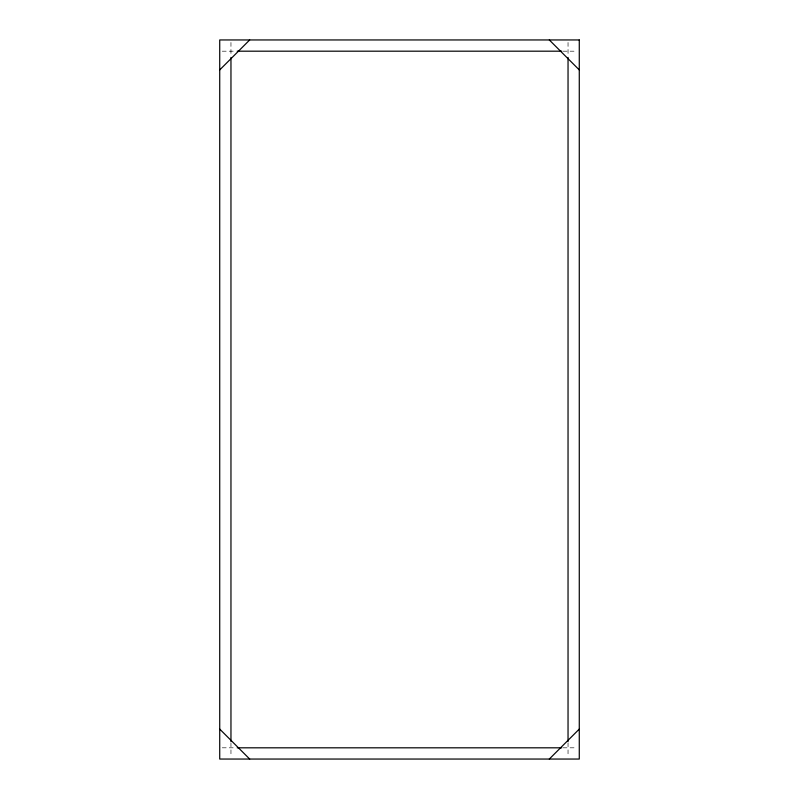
<?xml version="1.0" encoding="UTF-8"?>
<svg xmlns="http://www.w3.org/2000/svg" width="799" height="799" viewBox="0 0 799 799"><rect width="100%" height="100%" fill="white"/><g stroke="black" fill="none" stroke-linecap="round" stroke-linejoin="round"><path stroke-width="0.6" stroke-dasharray="4 3" d="M222.222 51.186L235.955 51.186M563.045 51.186L576.778 51.186M222.222 747.814L235.955 747.814M563.045 747.814L576.778 747.814M568.039 42.447L568.039 56.18M568.039 742.82L568.039 756.553M230.961 42.447L230.961 56.18M230.961 742.82L230.961 756.553"/><path stroke-width="1.2" d="M219.725 69.913L249.688 39.95M549.312 759.05L579.275 729.087M237.203 51.186L561.797 51.186M237.203 747.814L561.797 747.814M549.312 39.95L579.275 69.913M219.725 729.087L249.688 759.05M568.039 57.428L568.039 741.572M230.961 57.428L230.961 741.572M579.275 39.95L219.725 39.95L219.725 759.05L579.275 759.05L579.275 39.95"/></g></svg>
